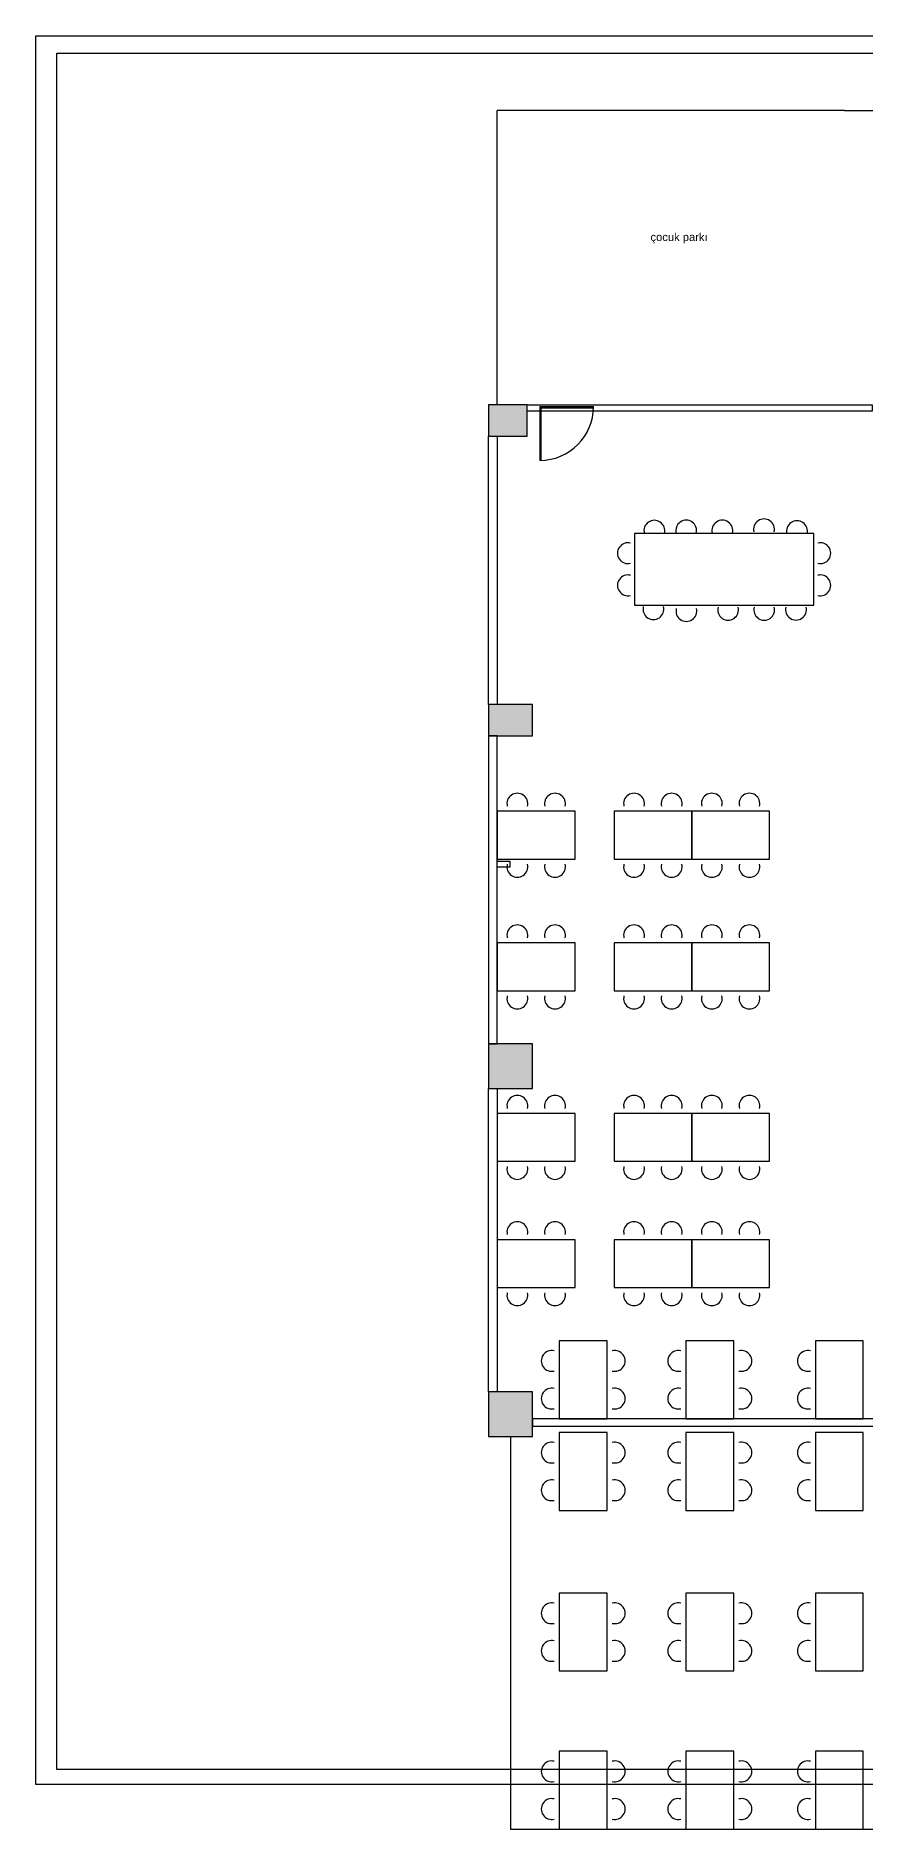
# Model space of a CAD drawing. Header units: millimetres. Extents: x -1066 to 22000, y -1118 to 1876.
# Drawn here: x 17965 to 19351, y -1118 to 1876 of the extents above; entities that cross this region are included whole.
import ezdxf

# ---------------------------------------------------------------- set-up
doc = ezdxf.new("R2010")
doc.units = ezdxf.units.MM
for name, color, linetype in [('DUVAR', 1, 'Continuous'), ('kapı ABD', 55, 'Continuous'), ('S2000-025 Antet', 7, 'Continuous')]:
    doc.layers.add(name, color=color, linetype=linetype)
doc.styles.get("Standard").update_dxf_attribs({"font": 'arial.ttf'})

# ---------------------------------------------------------------- blocks, each defined once
blk = doc.blocks.new('rtyjjkw5')
at = {"layer": 'kapı ABD', "color": 7}
for p, q in [((-2, 2), (-2, 90)), ((0, 0), (0, 90)), ((-2, 2), (-90, 2)), ((0, 0), (-90, 0))]:
    blk.add_line(p, q, dxfattribs=at)
blk.add_arc((0, 0), 90, 90, 180, dxfattribs=at)

msp = doc.modelspace()

# ---------------------------------------------------------------- hatches: boundary and pattern name
at = {"layer": 'DUVAR'}
h = msp.add_hatch(dxfattribs=at)
h.set_pattern_fill('ANSI36', color=157)
h.set_pattern_definition([(45, (15650.7962, 9e-13), (1.683798, 6.173926), [7.9375, -1.5875, 0, -1.5875])])
h.paths.add_polyline_path([(20080, 749.9), (20040.3, 749.9), (20040.2, 707.3), (20079.9, 707.3)])
h.paths.add_polyline_path([(18786, 1260.3), (18721.6, 1260.3), (18721.6, 1207.7), (18786, 1207.7)])
h.paths.add_polyline_path([(18795.1, 759.9), (18721.6, 759.9), (18721.6, 707.3), (18795.1, 707.3)])
h.paths.add_polyline_path([(18795.1, 193.3), (18721.6, 193.3), (18721.6, 118.6), (18736.3, 118.6), (18795.1, 118.6)])
h.paths.add_polyline_path([(18795.1, -387.8), (18721.6, -387.8), (18721.6, -462.5), (18795.1, -462.5)])
h.paths.add_polyline_path([(19454.8, -387.8), (19381.3, -387.8), (19381.3, -462.5), (19454.8, -462.5)])
h.paths.add_polyline_path([(20100.2, -387.8), (20026.8, -387.8), (20026.8, -462.5), (20100.2, -462.5)])

# ---------------------------------------------------------------- linework, layer by layer
for p, q in [((19316.5, 1751.7), (18736.3, 1751.7)), ((18736.3, 1260.3), (18736.3, 1751.7)), ((19316.5, 1751.7), (20768.6, 1751.7))]:
    msp.add_line(p, q)
for points in [[(18000, 1847.4), (21989.8, 1847.4), (21989.8, -1018.9), (18000, -1018.9)], [(18721.6, 1207.7), (18786, 1207.7), (18786, 1260.3), (18721.6, 1260.3)], [(18786, 1260.3), (19362.8, 1260.3), (19362.8, 1249.8), (18786, 1249.8)], [(18721.6, 1207.7), (18736.3, 1207.7), (18736.3, 759.9), (18721.6, 759.9)], [(18721.6, 707.3), (18795.1, 707.3), (18795.1, 759.9), (18721.6, 759.9)], [(18721.6, 193.3), (18736.3, 193.3), (18736.3, 707.3), (18721.6, 707.3)], [(18721.6, 118.6), (18795.1, 118.6), (18795.1, 193.3), (18721.6, 193.3)], [(18721.6, 118.6), (18736.3, 118.6), (18736.3, -387.8), (18721.6, -387.8)], [(18721.6, -462.5), (18795.1, -462.5), (18795.1, -387.8), (18721.6, -387.8)], [(18795.1, -445.2), (19381.3, -445.2), (19381.3, -432.9), (18795.1, -432.9)]]:
    msp.add_lwpolyline(points, close=True)
at = {"color": 8}
for points in [[(18866.3, 581.5), (18736.3, 581.5), (18736.3, 501.5), (18866.3, 501.5)], [(19061.3, 581.5), (18931.3, 581.5), (18931.3, 501.5), (19061.3, 501.5)], [(19191.3, 581.5), (19061.3, 581.5), (19061.3, 501.5), (19191.3, 501.5)], [(18866.3, 361.6), (18736.3, 361.6), (18736.3, 281.6), (18866.3, 281.6)], [(19061.3, 361.6), (18931.3, 361.6), (18931.3, 281.6), (19061.3, 281.6)], [(19191.3, 361.6), (19061.3, 361.6), (19061.3, 281.6), (19191.3, 281.6)], [(18866.3, 76.9), (18736.3, 76.9), (18736.3, -3.1), (18866.3, -3.1)], [(19061.3, 76.9), (18931.3, 76.9), (18931.3, -3.1), (19061.3, -3.1)], [(19191.3, 76.9), (19061.3, 76.9), (19061.3, -3.1), (19191.3, -3.1)], [(18866.3, -134), (18736.3, -134), (18736.3, -214), (18866.3, -214)], [(19061.3, -134), (18931.3, -134), (18931.3, -214), (19061.3, -214)], [(19191.3, -134), (19061.3, -134), (19061.3, -214), (19191.3, -214)], [(18839.8, -302.9), (18839.8, -432.9), (18919.8, -432.9), (18919.8, -302.9)], [(19051.4, -302.9), (19051.4, -432.9), (19131.4, -432.9), (19131.4, -302.9)], [(19268, -302.9), (19268, -432.9), (19348, -432.9), (19348, -302.9)], [(18839.8, -456), (18839.8, -586), (18919.8, -586), (18919.8, -456)], [(19051.4, -456), (19051.4, -586), (19131.4, -586), (19131.4, -456)], [(19268, -456), (19268, -586), (19348, -586), (19348, -456)], [(18839.8, -724.2), (18839.8, -854.2), (18919.8, -854.2), (18919.8, -724.2)], [(19051.4, -724.2), (19051.4, -854.2), (19131.4, -854.2), (19131.4, -724.2)], [(19268, -724.2), (19268, -854.2), (19348, -854.2), (19348, -724.2)], [(18839.8, -988.3), (18839.8, -1118.3), (18919.8, -1118.3), (18919.8, -988.3)], [(19051.4, -988.3), (19051.4, -1118.3), (19131.4, -1118.3), (19131.4, -988.3)], [(19268, -988.3), (19268, -1118.3), (19348, -1118.3), (19348, -988.3)]]:
    msp.add_lwpolyline(points, close=True, dxfattribs=at)
msp.add_lwpolyline([(18758.4, -462.5), (18758.4, -1118.3), (19657.4, -1118.3)])
for centre, start, end in [((18998.8, 1050), 345.9261, 194.0739), ((19052, 1050.2), 345.9261, 194.0739), ((19112.3, 1050.2), 345.9261, 194.0739), ((19182, 1052.3), 345.9261, 194.0739), ((19237.1, 1049.2), 345.9261, 194.0739), ((18954.6, 1012.5), 75.9261, 284.0739), ((19276.2, 1012.5), 255.9261, 104.0739), ((18954.6, 958.7), 75.9261, 284.0739), ((19276.2, 958.7), 255.9261, 104.0739), ((18997.2, 919), 165.9261, 14.0739), ((19052.3, 915.9), 165.9261, 14.0739), ((19122, 918), 165.9261, 14.0739), ((19182.3, 918), 165.9261, 14.0739), ((19235.5, 918.2), 165.9261, 14.0739), ((18769.8, 594.2), 345.9261, 194.0739), ((18832.7, 594.2), 345.9261, 194.0739), ((18964.8, 594.2), 345.9261, 194.0739), ((19027.7, 594.2), 345.9261, 194.0739), ((19094.8, 594.2), 345.9261, 194.0739), ((19157.7, 594.2), 345.9261, 194.0739), ((18769.8, 488.7), 165.9261, 14.0739), ((18832.7, 488.7), 165.9261, 14.0739), ((18964.8, 488.7), 165.9261, 14.0739), ((19027.7, 488.7), 165.9261, 14.0739), ((19094.8, 488.7), 165.9261, 14.0739), ((19157.7, 488.7), 165.9261, 14.0739), ((18769.8, 374.3), 345.9261, 194.0739), ((18832.7, 374.3), 345.9261, 194.0739), ((18964.8, 374.3), 345.9261, 194.0739), ((19027.7, 374.3), 345.9261, 194.0739), ((19094.8, 374.3), 345.9261, 194.0739), ((19157.7, 374.3), 345.9261, 194.0739), ((18769.8, 268.8), 165.9261, 14.0739), ((18832.7, 268.8), 165.9261, 14.0739), ((18964.8, 268.8), 165.9261, 14.0739), ((19027.7, 268.8), 165.9261, 14.0739), ((19094.8, 268.8), 165.9261, 14.0739), ((19157.7, 268.8), 165.9261, 14.0739), ((18769.8, 89.6), 345.9261, 194.0739), ((18832.7, 89.6), 345.9261, 194.0739), ((18964.8, 89.6), 345.9261, 194.0739), ((19027.7, 89.6), 345.9261, 194.0739), ((19094.8, 89.6), 345.9261, 194.0739), ((19157.7, 89.6), 345.9261, 194.0739), ((18769.8, -15.8), 165.9261, 14.0739), ((18832.7, -15.8), 165.9261, 14.0739), ((18964.8, -15.8), 165.9261, 14.0739), ((19027.7, -15.8), 165.9261, 14.0739), ((19094.8, -15.8), 165.9261, 14.0739), ((19157.7, -15.8), 165.9261, 14.0739), ((18769.8, -121.3), 345.9261, 194.0739), ((18832.7, -121.3), 345.9261, 194.0739), ((18964.8, -121.3), 345.9261, 194.0739), ((19027.7, -121.3), 345.9261, 194.0739), ((19094.8, -121.3), 345.9261, 194.0739), ((19157.7, -121.3), 345.9261, 194.0739), ((18769.8, -226.7), 165.9261, 14.0739), ((18832.7, -226.7), 165.9261, 14.0739), ((18964.8, -226.7), 165.9261, 14.0739), ((19027.7, -226.7), 165.9261, 14.0739), ((19094.8, -226.7), 165.9261, 14.0739), ((19157.7, -226.7), 165.9261, 14.0739), ((18827.1, -336.4), 75.9261, 284.0739), ((18932.5, -336.4), 255.9261, 104.0739), ((19038.7, -336.4), 75.9261, 284.0739), ((19144.2, -336.4), 255.9261, 104.0739), ((19255.3, -336.4), 75.9261, 284.0739), ((18827.1, -399.3), 75.9261, 284.0739), ((18932.5, -399.3), 255.9261, 104.0739), ((19038.7, -399.3), 75.9261, 284.0739), ((19144.2, -399.3), 255.9261, 104.0739), ((19255.3, -399.3), 75.9261, 284.0739), ((18827.1, -489.5), 75.9261, 284.0739), ((18932.5, -489.5), 255.9261, 104.0739), ((19038.7, -489.5), 75.9261, 284.0739), ((19144.2, -489.5), 255.9261, 104.0739), ((19255.3, -489.5), 75.9261, 284.0739), ((18827.1, -552.4), 75.9261, 284.0739), ((18932.5, -552.4), 255.9261, 104.0739), ((19038.7, -552.4), 75.9261, 284.0739), ((19144.2, -552.4), 255.9261, 104.0739), ((19255.3, -552.4), 75.9261, 284.0739), ((18827.1, -757.8), 75.9261, 284.0739), ((18932.5, -757.8), 255.9261, 104.0739), ((19038.7, -757.8), 75.9261, 284.0739), ((19144.2, -757.8), 255.9261, 104.0739), ((19255.3, -757.8), 75.9261, 284.0739), ((18827.1, -820.7), 75.9261, 284.0739), ((18932.5, -820.7), 255.9261, 104.0739), ((19038.7, -820.7), 75.9261, 284.0739), ((19144.2, -820.7), 255.9261, 104.0739), ((19255.3, -820.7), 75.9261, 284.0739), ((18827.1, -1021.9), 75.9261, 284.0739), ((18932.5, -1021.9), 255.9261, 104.0739), ((19038.7, -1021.9), 75.9261, 284.0739), ((19144.2, -1021.9), 255.9261, 104.0739), ((19255.3, -1021.9), 75.9261, 284.0739), ((18827.1, -1084.8), 75.9261, 284.0739), ((18932.5, -1084.8), 255.9261, 104.0739), ((19038.7, -1084.8), 75.9261, 284.0739), ((19144.2, -1084.8), 255.9261, 104.0739), ((19255.3, -1084.8), 75.9261, 284.0739)]:
    msp.add_arc(centre, 17.4, start, end, dxfattribs=at)
at = {"layer": 'DUVAR'}
for p, q in [((18965.4, 1045.6), (18965.4, 925.6)), ((19265.4, 1045.6), (18965.4, 1045.6)), ((19265.4, 925.6), (19265.4, 1045.6)), ((18965.4, 925.6), (19265.4, 925.6))]:
    msp.add_line(p, q, dxfattribs=at)
at = {"layer": 'DUVAR', "color": 5}
msp.add_lwpolyline([(18757.3, 488.2), (18736.3, 488.2), (18736.3, 498.2), (18757.3, 498.2)], close=True, dxfattribs=at)
at = {"layer": 'S2000-025 Antet'}
msp.add_lwpolyline([(17965, 1876.4), (21999.8, 1876.4), (21999.8, -1043.9), (17965, -1043.9)], close=True, dxfattribs=at)

# ---------------------------------------------------------------- block references
at = {"rotation": 180}
msp.add_blockref('rtyjjkw5', (18807.1, 1257.4), dxfattribs=at)

# ---------------------------------------------------------------- texts
at = {"layer": 'DUVAR'}
msp.add_text('çocuk parkı', height=13.365, dxfattribs=at).set_placement((18992.3, 1533.8))

doc.saveas('drawing.dxf')
